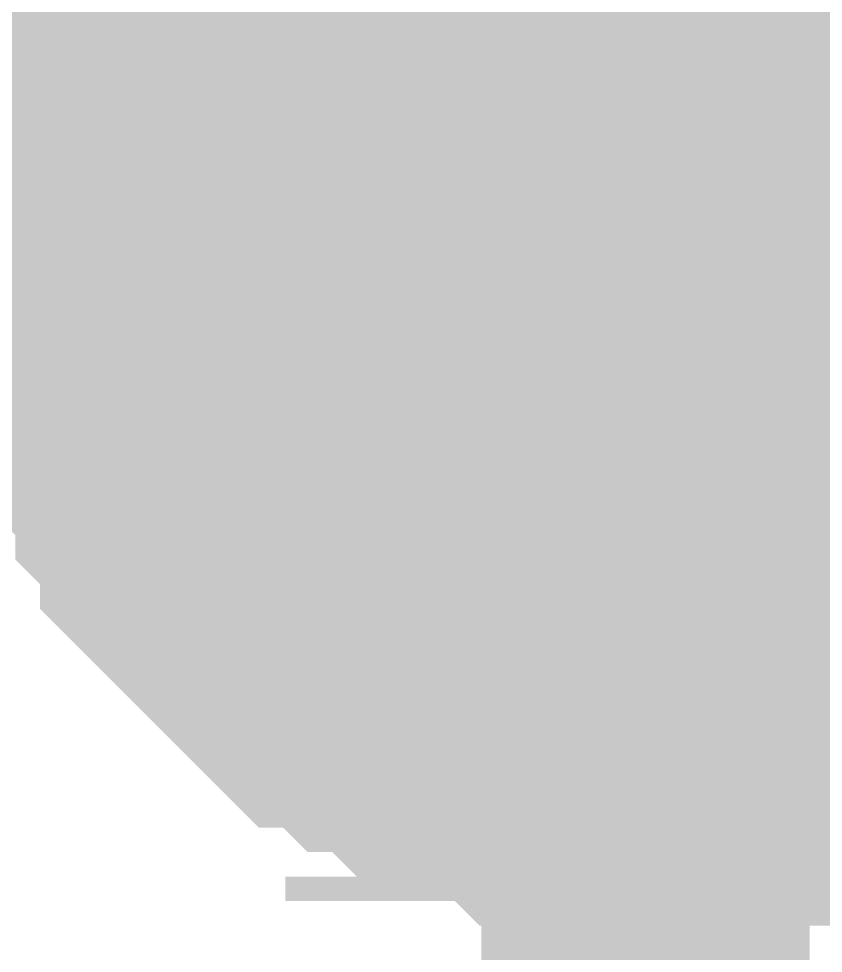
# Model space of a CAD drawing. Header units: inches. Extents: x 0 to 594, y 0 to 420.
# Drawn here: x 469.431 to 470.166, y 201.807 to 202.66 of the extents above; entities that cross this region are included whole.
import ezdxf

# ---------------------------------------------------------------- set-up
doc = ezdxf.new("R2010")
doc.units = ezdxf.units.IN
doc.layers.add('Sheet', color=255, linetype='Continuous')

msp = doc.modelspace()

# ---------------------------------------------------------------- linework, layer by layer
at = {"layer": 'Sheet'}
msp.add_lwpolyline([(469.74602, 202.50001, 0.508, 0.508, 1), (470.25402, 202.50001, 0.508, 0.508, 1)], format="xyseb", close=True, dxfattribs=at)
for points in [[(469.51086, 202.4968, 0.29972, 0.29972, 0), (469.51086, 202.5192, 0.29972, 0.29972, 0), (469.51086, 202.5416, 0.29972, 0.29972, 0), (469.51086, 202.56399, 0.29972, 0.29972, 0), (469.51086, 202.58639, 0.29972, 0.29972, 0), (469.53326, 202.60879, 0.29972, 0.29972, 0), (469.53326, 202.63119, 0.29972, 0.29972, 0), (469.53326, 202.67598, 0.29972, 0.29972, 0), (469.55566, 202.69838, 0.29972, 0.29972, 0), (469.55566, 202.69838, 0.29972, 0.29972, 0), (469.57805, 202.72078, 0.29972, 0.29972, 0), (469.57805, 202.74317, 0.29972, 0.29972, 0), (469.60045, 202.76557, 0.29972, 0.29972, 0), (469.60045, 202.78797, 0.29972, 0.29972, 0), (469.62285, 202.81037, 0.29972, 0.29972, 0)], [(469.51086, 202.4968, 0.29972, 0.29972, 0), (469.51086, 202.5192, 0.29972, 0.29972, 0), (469.51086, 202.5416, 0.29972, 0.29972, 0), (469.51086, 202.56399, 0.29972, 0.29972, 0), (469.51086, 202.58639, 0.29972, 0.29972, 0), (469.53326, 202.60879, 0.29972, 0.29972, 0), (469.53326, 202.63119, 0.29972, 0.29972, 0), (469.53326, 202.67598, 0.29972, 0.29972, 0), (469.55566, 202.69838, 0.29972, 0.29972, 0), (469.55566, 202.69838, 0.29972, 0.29972, 0), (469.57805, 202.72078, 0.29972, 0.29972, 0), (469.57805, 202.74317, 0.29972, 0.29972, 0), (469.60045, 202.76557, 0.29972, 0.29972, 0), (469.60045, 202.78797, 0.29972, 0.29972, 0), (469.62285, 202.81037, 0.29972, 0.29972, 0)], [(469.51086, 202.4968, 0.29972, 0.29972, 0), (469.51086, 202.5192, 0.29972, 0.29972, 0), (469.51086, 202.5416, 0.29972, 0.29972, 0), (469.51086, 202.56399, 0.29972, 0.29972, 0), (469.51086, 202.58639, 0.29972, 0.29972, 0), (469.53326, 202.60879, 0.29972, 0.29972, 0), (469.53326, 202.63119, 0.29972, 0.29972, 0), (469.53326, 202.67598, 0.29972, 0.29972, 0), (469.55566, 202.69838, 0.29972, 0.29972, 0), (469.55566, 202.69838, 0.29972, 0.29972, 0), (469.57805, 202.72078, 0.29972, 0.29972, 0), (469.57805, 202.74317, 0.29972, 0.29972, 0), (469.60045, 202.76557, 0.29972, 0.29972, 0), (469.60045, 202.78797, 0.29972, 0.29972, 0), (469.62285, 202.81037, 0.29972, 0.29972, 0)], [(469.51086, 202.4968, 0.29972, 0.29972, 0), (469.51086, 202.5192, 0.29972, 0.29972, 0), (469.51086, 202.5416, 0.29972, 0.29972, 0), (469.51086, 202.56399, 0.29972, 0.29972, 0), (469.51086, 202.58639, 0.29972, 0.29972, 0), (469.53326, 202.60879, 0.29972, 0.29972, 0), (469.53326, 202.63119, 0.29972, 0.29972, 0), (469.53326, 202.67598, 0.29972, 0.29972, 0), (469.55566, 202.69838, 0.29972, 0.29972, 0), (469.55566, 202.69838, 0.29972, 0.29972, 0), (469.57805, 202.72078, 0.29972, 0.29972, 0), (469.57805, 202.74317, 0.29972, 0.29972, 0), (469.60045, 202.76557, 0.29972, 0.29972, 0), (469.60045, 202.78797, 0.29972, 0.29972, 0), (469.62285, 202.81037, 0.29972, 0.29972, 0)], [(469.51086, 202.4968, 0.29972, 0.29972, 0), (469.51086, 202.5192, 0.29972, 0.29972, 0), (469.51086, 202.5416, 0.29972, 0.29972, 0), (469.51086, 202.56399, 0.29972, 0.29972, 0), (469.51086, 202.58639, 0.29972, 0.29972, 0), (469.53326, 202.60879, 0.29972, 0.29972, 0), (469.53326, 202.63119, 0.29972, 0.29972, 0), (469.53326, 202.67598, 0.29972, 0.29972, 0), (469.55566, 202.69838, 0.29972, 0.29972, 0), (469.55566, 202.69838, 0.29972, 0.29972, 0), (469.57805, 202.72078, 0.29972, 0.29972, 0), (469.57805, 202.74317, 0.29972, 0.29972, 0), (469.60045, 202.76557, 0.29972, 0.29972, 0), (469.60045, 202.78797, 0.29972, 0.29972, 0), (469.62285, 202.81037, 0.29972, 0.29972, 0)], [(469.51086, 202.4968, 0.09906, 0.09906, 0), (469.51086, 202.5192, 0.09906, 0.09906, 0), (469.51086, 202.5416, 0.09906, 0.09906, 0), (469.51086, 202.56399, 0.09906, 0.09906, 0), (469.51086, 202.58639, 0.09906, 0.09906, 0), (469.53326, 202.60879, 0.09906, 0.09906, 0), (469.53326, 202.63119, 0.09906, 0.09906, 0), (469.53326, 202.67598, 0.09906, 0.09906, 0), (469.55566, 202.69838, 0.09906, 0.09906, 0), (469.55566, 202.69838, 0.09906, 0.09906, 0), (469.57805, 202.72078, 0.09906, 0.09906, 0)], [(469.51086, 202.4968, 0.09906, 0.09906, 0), (469.51086, 202.5192, 0.09906, 0.09906, 0), (469.51086, 202.5416, 0.09906, 0.09906, 0), (469.51086, 202.56399, 0.09906, 0.09906, 0), (469.51086, 202.58639, 0.09906, 0.09906, 0), (469.53326, 202.60879, 0.09906, 0.09906, 0), (469.53326, 202.63119, 0.09906, 0.09906, 0), (469.53326, 202.67598, 0.09906, 0.09906, 0), (469.55566, 202.69838, 0.09906, 0.09906, 0), (469.55566, 202.69838, 0.09906, 0.09906, 0), (469.57805, 202.72078, 0.09906, 0.09906, 0)], [(469.51086, 202.4968, 0.09906, 0.09906, 0), (469.51086, 202.5192, 0.09906, 0.09906, 0), (469.51086, 202.5416, 0.09906, 0.09906, 0), (469.51086, 202.56399, 0.09906, 0.09906, 0), (469.51086, 202.58639, 0.09906, 0.09906, 0), (469.53326, 202.60879, 0.09906, 0.09906, 0), (469.53326, 202.63119, 0.09906, 0.09906, 0), (469.53326, 202.67598, 0.09906, 0.09906, 0), (469.55566, 202.69838, 0.09906, 0.09906, 0), (469.55566, 202.69838, 0.09906, 0.09906, 0), (469.57805, 202.72078, 0.09906, 0.09906, 0)], [(469.51086, 202.4968, 0.09906, 0.09906, 0), (469.51086, 202.5192, 0.09906, 0.09906, 0), (469.51086, 202.5416, 0.09906, 0.09906, 0), (469.51086, 202.56399, 0.09906, 0.09906, 0), (469.51086, 202.58639, 0.09906, 0.09906, 0), (469.53326, 202.60879, 0.09906, 0.09906, 0), (469.53326, 202.63119, 0.09906, 0.09906, 0), (469.53326, 202.67598, 0.09906, 0.09906, 0), (469.55566, 202.69838, 0.09906, 0.09906, 0), (469.55566, 202.69838, 0.09906, 0.09906, 0), (469.57805, 202.72078, 0.09906, 0.09906, 0)], [(469.51086, 202.4968, 0.09906, 0.09906, 0), (469.51086, 202.5192, 0.09906, 0.09906, 0), (469.51086, 202.5416, 0.09906, 0.09906, 0), (469.51086, 202.56399, 0.09906, 0.09906, 0), (469.51086, 202.58639, 0.09906, 0.09906, 0), (469.53326, 202.60879, 0.09906, 0.09906, 0), (469.53326, 202.63119, 0.09906, 0.09906, 0), (469.53326, 202.67598, 0.09906, 0.09906, 0), (469.55566, 202.69838, 0.09906, 0.09906, 0), (469.55566, 202.69838, 0.09906, 0.09906, 0), (469.57805, 202.72078, 0.09906, 0.09906, 0)], [(465.00882, 202.4968, 0.29972, 0.29972, 0), (470.00362, 202.4968, 0.29972, 0.29972, 0), (482.50181, 202.4968, 0.29972, 0.29972, 0), (490.0052, 202.4968, 0.29972, 0.29972, 0)], [(470.00362, 201.98166, 0.29972, 0.29972, 0), (469.98122, 201.98166, 0.29972, 0.29972, 0), (469.95882, 201.98166, 0.29972, 0.29972, 0), (469.93643, 201.98166, 0.29972, 0.29972, 0), (469.91403, 201.98166, 0.29972, 0.29972, 0), (469.89163, 202.00405, 0.29972, 0.29972, 0), (469.86923, 202.00405, 0.29972, 0.29972, 0), (469.82443, 202.00405, 0.29972, 0.29972, 0), (469.82443, 202.02645, 0.29972, 0.29972, 0), (469.80204, 202.02645, 0.29972, 0.29972, 0), (469.77964, 202.04885, 0.29972, 0.29972, 0), (469.75724, 202.04885, 0.29972, 0.29972, 0), (469.73484, 202.07125, 0.29972, 0.29972, 0), (469.71244, 202.07125, 0.29972, 0.29972, 0), (469.69005, 202.09364, 0.29972, 0.29972, 0), (469.66765, 202.11604, 0.29972, 0.29972, 0), (469.64525, 202.13844, 0.29972, 0.29972, 0), (469.64525, 202.13844, 0.29972, 0.29972, 0), (469.62285, 202.16084, 0.29972, 0.29972, 0), (469.60045, 202.18323, 0.29972, 0.29972, 0), (469.60045, 202.20563, 0.29972, 0.29972, 0), (469.57805, 202.22803, 0.29972, 0.29972, 0), (469.57805, 202.25043, 0.29972, 0.29972, 0), (469.55566, 202.27282, 0.29972, 0.29972, 0), (469.55566, 202.29522, 0.29972, 0.29972, 0), (469.53326, 202.31762, 0.29972, 0.29972, 0), (469.53326, 202.34002, 0.29972, 0.29972, 0), (469.53326, 202.36242, 0.29972, 0.29972, 0), (469.51086, 202.38481, 0.29972, 0.29972, 0), (469.51086, 202.40721, 0.29972, 0.29972, 0), (469.51086, 202.45201, 0.29972, 0.29972, 0), (469.51086, 202.4744, 0.29972, 0.29972, 0), (469.51086, 202.4968, 0.29972, 0.29972, 0)], [(469.51086, 202.4968, 0.29972, 0.29972, 0), (469.51086, 202.4968, 0.29972, 0.29972, 0)], [(470.00362, 201.98166, 0.29972, 0.29972, 0), (469.98122, 201.98166, 0.29972, 0.29972, 0), (469.95882, 201.98166, 0.29972, 0.29972, 0), (469.93643, 201.98166, 0.29972, 0.29972, 0), (469.91403, 201.98166, 0.29972, 0.29972, 0), (469.89163, 202.00405, 0.29972, 0.29972, 0), (469.86923, 202.00405, 0.29972, 0.29972, 0), (469.82443, 202.00405, 0.29972, 0.29972, 0), (469.82443, 202.02645, 0.29972, 0.29972, 0), (469.80204, 202.02645, 0.29972, 0.29972, 0), (469.77964, 202.04885, 0.29972, 0.29972, 0), (469.75724, 202.04885, 0.29972, 0.29972, 0), (469.73484, 202.07125, 0.29972, 0.29972, 0), (469.71244, 202.07125, 0.29972, 0.29972, 0), (469.69005, 202.09364, 0.29972, 0.29972, 0), (469.66765, 202.11604, 0.29972, 0.29972, 0), (469.64525, 202.13844, 0.29972, 0.29972, 0), (469.64525, 202.13844, 0.29972, 0.29972, 0), (469.62285, 202.16084, 0.29972, 0.29972, 0), (469.60045, 202.18323, 0.29972, 0.29972, 0), (469.60045, 202.20563, 0.29972, 0.29972, 0), (469.57805, 202.22803, 0.29972, 0.29972, 0), (469.57805, 202.25043, 0.29972, 0.29972, 0), (469.55566, 202.27282, 0.29972, 0.29972, 0), (469.55566, 202.29522, 0.29972, 0.29972, 0), (469.53326, 202.31762, 0.29972, 0.29972, 0), (469.53326, 202.34002, 0.29972, 0.29972, 0), (469.53326, 202.36242, 0.29972, 0.29972, 0), (469.51086, 202.38481, 0.29972, 0.29972, 0), (469.51086, 202.40721, 0.29972, 0.29972, 0), (469.51086, 202.45201, 0.29972, 0.29972, 0), (469.51086, 202.4744, 0.29972, 0.29972, 0), (469.51086, 202.4968, 0.29972, 0.29972, 0)], [(469.51086, 202.4968, 0.29972, 0.29972, 0), (469.51086, 202.4968, 0.29972, 0.29972, 0)], [(470.00362, 201.98166, 0.29972, 0.29972, 0), (469.98122, 201.98166, 0.29972, 0.29972, 0), (469.95882, 201.98166, 0.29972, 0.29972, 0), (469.93643, 201.98166, 0.29972, 0.29972, 0), (469.91403, 201.98166, 0.29972, 0.29972, 0), (469.89163, 202.00405, 0.29972, 0.29972, 0), (469.86923, 202.00405, 0.29972, 0.29972, 0), (469.82443, 202.00405, 0.29972, 0.29972, 0), (469.82443, 202.02645, 0.29972, 0.29972, 0), (469.80204, 202.02645, 0.29972, 0.29972, 0), (469.77964, 202.04885, 0.29972, 0.29972, 0), (469.75724, 202.04885, 0.29972, 0.29972, 0), (469.73484, 202.07125, 0.29972, 0.29972, 0), (469.71244, 202.07125, 0.29972, 0.29972, 0), (469.69005, 202.09364, 0.29972, 0.29972, 0), (469.66765, 202.11604, 0.29972, 0.29972, 0), (469.64525, 202.13844, 0.29972, 0.29972, 0), (469.64525, 202.13844, 0.29972, 0.29972, 0), (469.62285, 202.16084, 0.29972, 0.29972, 0), (469.60045, 202.18323, 0.29972, 0.29972, 0), (469.60045, 202.20563, 0.29972, 0.29972, 0), (469.57805, 202.22803, 0.29972, 0.29972, 0), (469.57805, 202.25043, 0.29972, 0.29972, 0), (469.55566, 202.27282, 0.29972, 0.29972, 0), (469.55566, 202.29522, 0.29972, 0.29972, 0), (469.53326, 202.31762, 0.29972, 0.29972, 0), (469.53326, 202.34002, 0.29972, 0.29972, 0), (469.53326, 202.36242, 0.29972, 0.29972, 0), (469.51086, 202.38481, 0.29972, 0.29972, 0), (469.51086, 202.40721, 0.29972, 0.29972, 0), (469.51086, 202.45201, 0.29972, 0.29972, 0), (469.51086, 202.4744, 0.29972, 0.29972, 0), (469.51086, 202.4968, 0.29972, 0.29972, 0)], [(469.51086, 202.4968, 0.29972, 0.29972, 0), (469.51086, 202.4968, 0.29972, 0.29972, 0)], [(470.00362, 201.98166, 0.29972, 0.29972, 0), (469.98122, 201.98166, 0.29972, 0.29972, 0), (469.95882, 201.98166, 0.29972, 0.29972, 0), (469.93643, 201.98166, 0.29972, 0.29972, 0), (469.91403, 201.98166, 0.29972, 0.29972, 0), (469.89163, 202.00405, 0.29972, 0.29972, 0), (469.86923, 202.00405, 0.29972, 0.29972, 0), (469.82443, 202.00405, 0.29972, 0.29972, 0), (469.82443, 202.02645, 0.29972, 0.29972, 0), (469.80204, 202.02645, 0.29972, 0.29972, 0), (469.77964, 202.04885, 0.29972, 0.29972, 0), (469.75724, 202.04885, 0.29972, 0.29972, 0), (469.73484, 202.07125, 0.29972, 0.29972, 0), (469.71244, 202.07125, 0.29972, 0.29972, 0), (469.69005, 202.09364, 0.29972, 0.29972, 0), (469.66765, 202.11604, 0.29972, 0.29972, 0), (469.64525, 202.13844, 0.29972, 0.29972, 0), (469.64525, 202.13844, 0.29972, 0.29972, 0), (469.62285, 202.16084, 0.29972, 0.29972, 0), (469.60045, 202.18323, 0.29972, 0.29972, 0), (469.60045, 202.20563, 0.29972, 0.29972, 0), (469.57805, 202.22803, 0.29972, 0.29972, 0), (469.57805, 202.25043, 0.29972, 0.29972, 0), (469.55566, 202.27282, 0.29972, 0.29972, 0), (469.55566, 202.29522, 0.29972, 0.29972, 0), (469.53326, 202.31762, 0.29972, 0.29972, 0), (469.53326, 202.34002, 0.29972, 0.29972, 0), (469.53326, 202.36242, 0.29972, 0.29972, 0), (469.51086, 202.38481, 0.29972, 0.29972, 0), (469.51086, 202.40721, 0.29972, 0.29972, 0), (469.51086, 202.45201, 0.29972, 0.29972, 0), (469.51086, 202.4744, 0.29972, 0.29972, 0), (469.51086, 202.4968, 0.29972, 0.29972, 0)], [(469.51086, 202.4968, 0.29972, 0.29972, 0), (469.51086, 202.4968, 0.29972, 0.29972, 0)], [(470.00362, 201.98166, 0.29972, 0.29972, 0), (469.98122, 201.98166, 0.29972, 0.29972, 0), (469.95882, 201.98166, 0.29972, 0.29972, 0), (469.93643, 201.98166, 0.29972, 0.29972, 0), (469.91403, 201.98166, 0.29972, 0.29972, 0), (469.89163, 202.00405, 0.29972, 0.29972, 0), (469.86923, 202.00405, 0.29972, 0.29972, 0), (469.82443, 202.00405, 0.29972, 0.29972, 0), (469.82443, 202.02645, 0.29972, 0.29972, 0), (469.80204, 202.02645, 0.29972, 0.29972, 0), (469.77964, 202.04885, 0.29972, 0.29972, 0), (469.75724, 202.04885, 0.29972, 0.29972, 0), (469.73484, 202.07125, 0.29972, 0.29972, 0), (469.71244, 202.07125, 0.29972, 0.29972, 0), (469.69005, 202.09364, 0.29972, 0.29972, 0), (469.66765, 202.11604, 0.29972, 0.29972, 0), (469.64525, 202.13844, 0.29972, 0.29972, 0), (469.64525, 202.13844, 0.29972, 0.29972, 0), (469.62285, 202.16084, 0.29972, 0.29972, 0), (469.60045, 202.18323, 0.29972, 0.29972, 0), (469.60045, 202.20563, 0.29972, 0.29972, 0), (469.57805, 202.22803, 0.29972, 0.29972, 0), (469.57805, 202.25043, 0.29972, 0.29972, 0), (469.55566, 202.27282, 0.29972, 0.29972, 0), (469.55566, 202.29522, 0.29972, 0.29972, 0), (469.53326, 202.31762, 0.29972, 0.29972, 0), (469.53326, 202.34002, 0.29972, 0.29972, 0), (469.53326, 202.36242, 0.29972, 0.29972, 0), (469.51086, 202.38481, 0.29972, 0.29972, 0), (469.51086, 202.40721, 0.29972, 0.29972, 0), (469.51086, 202.45201, 0.29972, 0.29972, 0), (469.51086, 202.4744, 0.29972, 0.29972, 0), (469.51086, 202.4968, 0.29972, 0.29972, 0)], [(469.51086, 202.4968, 0.29972, 0.29972, 0), (469.51086, 202.4968, 0.29972, 0.29972, 0)], [(470.00362, 198.39804, 0.29972, 0.29972, 0), (470.00362, 202.4968, 0.29972, 0.29972, 0)], [(470.00362, 201.98166, 0.09906, 0.09906, 0), (469.98122, 201.98166, 0.09906, 0.09906, 0), (469.95882, 201.98166, 0.09906, 0.09906, 0), (469.93643, 201.98166, 0.09906, 0.09906, 0), (469.91403, 201.98166, 0.09906, 0.09906, 0), (469.89163, 202.00405, 0.09906, 0.09906, 0), (469.86923, 202.00405, 0.09906, 0.09906, 0), (469.82443, 202.00405, 0.09906, 0.09906, 0), (469.82443, 202.02645, 0.09906, 0.09906, 0), (469.80204, 202.02645, 0.09906, 0.09906, 0), (469.77964, 202.04885, 0.09906, 0.09906, 0), (469.75724, 202.04885, 0.09906, 0.09906, 0), (469.73484, 202.07125, 0.09906, 0.09906, 0), (469.71244, 202.07125, 0.09906, 0.09906, 0), (469.69005, 202.09364, 0.09906, 0.09906, 0), (469.66765, 202.11604, 0.09906, 0.09906, 0), (469.64525, 202.13844, 0.09906, 0.09906, 0), (469.64525, 202.13844, 0.09906, 0.09906, 0), (469.62285, 202.16084, 0.09906, 0.09906, 0), (469.60045, 202.18323, 0.09906, 0.09906, 0), (469.60045, 202.20563, 0.09906, 0.09906, 0), (469.57805, 202.22803, 0.09906, 0.09906, 0), (469.57805, 202.25043, 0.09906, 0.09906, 0), (469.55566, 202.27282, 0.09906, 0.09906, 0), (469.55566, 202.29522, 0.09906, 0.09906, 0), (469.53326, 202.31762, 0.09906, 0.09906, 0), (469.53326, 202.34002, 0.09906, 0.09906, 0), (469.53326, 202.36242, 0.09906, 0.09906, 0), (469.51086, 202.38481, 0.09906, 0.09906, 0), (469.51086, 202.40721, 0.09906, 0.09906, 0), (469.51086, 202.45201, 0.09906, 0.09906, 0), (469.51086, 202.4744, 0.09906, 0.09906, 0), (469.51086, 202.4968, 0.09906, 0.09906, 0)], [(469.51086, 202.4968, 0.09906, 0.09906, 0), (469.51086, 202.4968, 0.09906, 0.09906, 0)], [(470.00362, 201.98166, 0.09906, 0.09906, 0), (469.98122, 201.98166, 0.09906, 0.09906, 0), (469.95882, 201.98166, 0.09906, 0.09906, 0), (469.93643, 201.98166, 0.09906, 0.09906, 0), (469.91403, 201.98166, 0.09906, 0.09906, 0), (469.89163, 202.00405, 0.09906, 0.09906, 0), (469.86923, 202.00405, 0.09906, 0.09906, 0), (469.82443, 202.00405, 0.09906, 0.09906, 0), (469.82443, 202.02645, 0.09906, 0.09906, 0), (469.80204, 202.02645, 0.09906, 0.09906, 0), (469.77964, 202.04885, 0.09906, 0.09906, 0), (469.75724, 202.04885, 0.09906, 0.09906, 0), (469.73484, 202.07125, 0.09906, 0.09906, 0), (469.71244, 202.07125, 0.09906, 0.09906, 0), (469.69005, 202.09364, 0.09906, 0.09906, 0), (469.66765, 202.11604, 0.09906, 0.09906, 0), (469.64525, 202.13844, 0.09906, 0.09906, 0), (469.64525, 202.13844, 0.09906, 0.09906, 0), (469.62285, 202.16084, 0.09906, 0.09906, 0), (469.60045, 202.18323, 0.09906, 0.09906, 0), (469.60045, 202.20563, 0.09906, 0.09906, 0), (469.57805, 202.22803, 0.09906, 0.09906, 0), (469.57805, 202.25043, 0.09906, 0.09906, 0), (469.55566, 202.27282, 0.09906, 0.09906, 0), (469.55566, 202.29522, 0.09906, 0.09906, 0), (469.53326, 202.31762, 0.09906, 0.09906, 0), (469.53326, 202.34002, 0.09906, 0.09906, 0), (469.53326, 202.36242, 0.09906, 0.09906, 0), (469.51086, 202.38481, 0.09906, 0.09906, 0), (469.51086, 202.40721, 0.09906, 0.09906, 0), (469.51086, 202.45201, 0.09906, 0.09906, 0), (469.51086, 202.4744, 0.09906, 0.09906, 0), (469.51086, 202.4968, 0.09906, 0.09906, 0)], [(469.51086, 202.4968, 0.09906, 0.09906, 0), (469.51086, 202.4968, 0.09906, 0.09906, 0)], [(470.00362, 201.98166, 0.09906, 0.09906, 0), (469.98122, 201.98166, 0.09906, 0.09906, 0), (469.95882, 201.98166, 0.09906, 0.09906, 0), (469.93643, 201.98166, 0.09906, 0.09906, 0), (469.91403, 201.98166, 0.09906, 0.09906, 0), (469.89163, 202.00405, 0.09906, 0.09906, 0), (469.86923, 202.00405, 0.09906, 0.09906, 0), (469.82443, 202.00405, 0.09906, 0.09906, 0), (469.82443, 202.02645, 0.09906, 0.09906, 0), (469.80204, 202.02645, 0.09906, 0.09906, 0), (469.77964, 202.04885, 0.09906, 0.09906, 0), (469.75724, 202.04885, 0.09906, 0.09906, 0), (469.73484, 202.07125, 0.09906, 0.09906, 0), (469.71244, 202.07125, 0.09906, 0.09906, 0), (469.69005, 202.09364, 0.09906, 0.09906, 0), (469.66765, 202.11604, 0.09906, 0.09906, 0), (469.64525, 202.13844, 0.09906, 0.09906, 0), (469.64525, 202.13844, 0.09906, 0.09906, 0), (469.62285, 202.16084, 0.09906, 0.09906, 0), (469.60045, 202.18323, 0.09906, 0.09906, 0), (469.60045, 202.20563, 0.09906, 0.09906, 0), (469.57805, 202.22803, 0.09906, 0.09906, 0), (469.57805, 202.25043, 0.09906, 0.09906, 0), (469.55566, 202.27282, 0.09906, 0.09906, 0), (469.55566, 202.29522, 0.09906, 0.09906, 0), (469.53326, 202.31762, 0.09906, 0.09906, 0), (469.53326, 202.34002, 0.09906, 0.09906, 0), (469.53326, 202.36242, 0.09906, 0.09906, 0), (469.51086, 202.38481, 0.09906, 0.09906, 0), (469.51086, 202.40721, 0.09906, 0.09906, 0), (469.51086, 202.45201, 0.09906, 0.09906, 0), (469.51086, 202.4744, 0.09906, 0.09906, 0), (469.51086, 202.4968, 0.09906, 0.09906, 0)], [(469.51086, 202.4968, 0.09906, 0.09906, 0), (469.51086, 202.4968, 0.09906, 0.09906, 0)], [(470.00362, 201.98166, 0.09906, 0.09906, 0), (469.98122, 201.98166, 0.09906, 0.09906, 0), (469.95882, 201.98166, 0.09906, 0.09906, 0), (469.93643, 201.98166, 0.09906, 0.09906, 0), (469.91403, 201.98166, 0.09906, 0.09906, 0), (469.89163, 202.00405, 0.09906, 0.09906, 0), (469.86923, 202.00405, 0.09906, 0.09906, 0), (469.82443, 202.00405, 0.09906, 0.09906, 0), (469.82443, 202.02645, 0.09906, 0.09906, 0), (469.80204, 202.02645, 0.09906, 0.09906, 0), (469.77964, 202.04885, 0.09906, 0.09906, 0), (469.75724, 202.04885, 0.09906, 0.09906, 0), (469.73484, 202.07125, 0.09906, 0.09906, 0), (469.71244, 202.07125, 0.09906, 0.09906, 0), (469.69005, 202.09364, 0.09906, 0.09906, 0), (469.66765, 202.11604, 0.09906, 0.09906, 0), (469.64525, 202.13844, 0.09906, 0.09906, 0), (469.64525, 202.13844, 0.09906, 0.09906, 0), (469.62285, 202.16084, 0.09906, 0.09906, 0), (469.60045, 202.18323, 0.09906, 0.09906, 0), (469.60045, 202.20563, 0.09906, 0.09906, 0), (469.57805, 202.22803, 0.09906, 0.09906, 0), (469.57805, 202.25043, 0.09906, 0.09906, 0), (469.55566, 202.27282, 0.09906, 0.09906, 0), (469.55566, 202.29522, 0.09906, 0.09906, 0), (469.53326, 202.31762, 0.09906, 0.09906, 0), (469.53326, 202.34002, 0.09906, 0.09906, 0), (469.53326, 202.36242, 0.09906, 0.09906, 0), (469.51086, 202.38481, 0.09906, 0.09906, 0), (469.51086, 202.40721, 0.09906, 0.09906, 0), (469.51086, 202.45201, 0.09906, 0.09906, 0), (469.51086, 202.4744, 0.09906, 0.09906, 0), (469.51086, 202.4968, 0.09906, 0.09906, 0)], [(469.51086, 202.4968, 0.09906, 0.09906, 0), (469.51086, 202.4968, 0.09906, 0.09906, 0)], [(470.00362, 201.98166, 0.09906, 0.09906, 0), (469.98122, 201.98166, 0.09906, 0.09906, 0), (469.95882, 201.98166, 0.09906, 0.09906, 0), (469.93643, 201.98166, 0.09906, 0.09906, 0), (469.91403, 201.98166, 0.09906, 0.09906, 0), (469.89163, 202.00405, 0.09906, 0.09906, 0), (469.86923, 202.00405, 0.09906, 0.09906, 0), (469.82443, 202.00405, 0.09906, 0.09906, 0), (469.82443, 202.02645, 0.09906, 0.09906, 0), (469.80204, 202.02645, 0.09906, 0.09906, 0), (469.77964, 202.04885, 0.09906, 0.09906, 0), (469.75724, 202.04885, 0.09906, 0.09906, 0), (469.73484, 202.07125, 0.09906, 0.09906, 0), (469.71244, 202.07125, 0.09906, 0.09906, 0), (469.69005, 202.09364, 0.09906, 0.09906, 0), (469.66765, 202.11604, 0.09906, 0.09906, 0), (469.64525, 202.13844, 0.09906, 0.09906, 0), (469.64525, 202.13844, 0.09906, 0.09906, 0), (469.62285, 202.16084, 0.09906, 0.09906, 0), (469.60045, 202.18323, 0.09906, 0.09906, 0), (469.60045, 202.20563, 0.09906, 0.09906, 0), (469.57805, 202.22803, 0.09906, 0.09906, 0), (469.57805, 202.25043, 0.09906, 0.09906, 0), (469.55566, 202.27282, 0.09906, 0.09906, 0), (469.55566, 202.29522, 0.09906, 0.09906, 0), (469.53326, 202.31762, 0.09906, 0.09906, 0), (469.53326, 202.34002, 0.09906, 0.09906, 0), (469.53326, 202.36242, 0.09906, 0.09906, 0), (469.51086, 202.38481, 0.09906, 0.09906, 0), (469.51086, 202.40721, 0.09906, 0.09906, 0), (469.51086, 202.45201, 0.09906, 0.09906, 0), (469.51086, 202.4744, 0.09906, 0.09906, 0), (469.51086, 202.4968, 0.09906, 0.09906, 0)], [(469.51086, 202.4968, 0.09906, 0.09906, 0), (469.51086, 202.4968, 0.09906, 0.09906, 0)], [(470.3172, 202.07125, 0.29972, 0.29972, 0), (470.2948, 202.07125, 0.29972, 0.29972, 0), (470.2724, 202.04885, 0.29972, 0.29972, 0), (470.25, 202.04885, 0.29972, 0.29972, 0), (470.2276, 202.02645, 0.29972, 0.29972, 0), (470.2052, 202.02645, 0.29972, 0.29972, 0), (470.18281, 202.00405, 0.29972, 0.29972, 0), (470.16041, 202.00405, 0.29972, 0.29972, 0), (470.13801, 202.00405, 0.29972, 0.29972, 0), (470.11561, 201.98166, 0.29972, 0.29972, 0), (470.09321, 201.98166, 0.29972, 0.29972, 0), (470.04842, 201.98166, 0.29972, 0.29972, 0), (470.02602, 201.98166, 0.29972, 0.29972, 0), (470.00362, 201.98166, 0.29972, 0.29972, 0)], [(470.3172, 202.07125, 0.29972, 0.29972, 0), (470.2948, 202.07125, 0.29972, 0.29972, 0), (470.2724, 202.04885, 0.29972, 0.29972, 0), (470.25, 202.04885, 0.29972, 0.29972, 0), (470.2276, 202.02645, 0.29972, 0.29972, 0), (470.2052, 202.02645, 0.29972, 0.29972, 0), (470.18281, 202.00405, 0.29972, 0.29972, 0), (470.16041, 202.00405, 0.29972, 0.29972, 0), (470.13801, 202.00405, 0.29972, 0.29972, 0), (470.11561, 201.98166, 0.29972, 0.29972, 0), (470.09321, 201.98166, 0.29972, 0.29972, 0), (470.04842, 201.98166, 0.29972, 0.29972, 0), (470.02602, 201.98166, 0.29972, 0.29972, 0), (470.00362, 201.98166, 0.29972, 0.29972, 0)], [(470.3172, 202.07125, 0.29972, 0.29972, 0), (470.2948, 202.07125, 0.29972, 0.29972, 0), (470.2724, 202.04885, 0.29972, 0.29972, 0), (470.25, 202.04885, 0.29972, 0.29972, 0), (470.2276, 202.02645, 0.29972, 0.29972, 0), (470.2052, 202.02645, 0.29972, 0.29972, 0), (470.18281, 202.00405, 0.29972, 0.29972, 0), (470.16041, 202.00405, 0.29972, 0.29972, 0), (470.13801, 202.00405, 0.29972, 0.29972, 0), (470.11561, 201.98166, 0.29972, 0.29972, 0), (470.09321, 201.98166, 0.29972, 0.29972, 0), (470.04842, 201.98166, 0.29972, 0.29972, 0), (470.02602, 201.98166, 0.29972, 0.29972, 0), (470.00362, 201.98166, 0.29972, 0.29972, 0)], [(470.3172, 202.07125, 0.29972, 0.29972, 0), (470.2948, 202.07125, 0.29972, 0.29972, 0), (470.2724, 202.04885, 0.29972, 0.29972, 0), (470.25, 202.04885, 0.29972, 0.29972, 0), (470.2276, 202.02645, 0.29972, 0.29972, 0), (470.2052, 202.02645, 0.29972, 0.29972, 0), (470.18281, 202.00405, 0.29972, 0.29972, 0), (470.16041, 202.00405, 0.29972, 0.29972, 0), (470.13801, 202.00405, 0.29972, 0.29972, 0), (470.11561, 201.98166, 0.29972, 0.29972, 0), (470.09321, 201.98166, 0.29972, 0.29972, 0), (470.04842, 201.98166, 0.29972, 0.29972, 0), (470.02602, 201.98166, 0.29972, 0.29972, 0), (470.00362, 201.98166, 0.29972, 0.29972, 0)], [(470.3172, 202.07125, 0.29972, 0.29972, 0), (470.2948, 202.07125, 0.29972, 0.29972, 0), (470.2724, 202.04885, 0.29972, 0.29972, 0), (470.25, 202.04885, 0.29972, 0.29972, 0), (470.2276, 202.02645, 0.29972, 0.29972, 0), (470.2052, 202.02645, 0.29972, 0.29972, 0), (470.18281, 202.00405, 0.29972, 0.29972, 0), (470.16041, 202.00405, 0.29972, 0.29972, 0), (470.13801, 202.00405, 0.29972, 0.29972, 0), (470.11561, 201.98166, 0.29972, 0.29972, 0), (470.09321, 201.98166, 0.29972, 0.29972, 0), (470.04842, 201.98166, 0.29972, 0.29972, 0), (470.02602, 201.98166, 0.29972, 0.29972, 0), (470.00362, 201.98166, 0.29972, 0.29972, 0)], [(470.2276, 202.02645, 0.09906, 0.09906, 0), (470.2052, 202.02645, 0.09906, 0.09906, 0), (470.18281, 202.00405, 0.09906, 0.09906, 0), (470.16041, 202.00405, 0.09906, 0.09906, 0), (470.13801, 202.00405, 0.09906, 0.09906, 0), (470.11561, 201.98166, 0.09906, 0.09906, 0), (470.09321, 201.98166, 0.09906, 0.09906, 0), (470.04842, 201.98166, 0.09906, 0.09906, 0), (470.02602, 201.98166, 0.09906, 0.09906, 0), (470.00362, 201.98166, 0.09906, 0.09906, 0)], [(470.2276, 202.02645, 0.09906, 0.09906, 0), (470.2052, 202.02645, 0.09906, 0.09906, 0), (470.18281, 202.00405, 0.09906, 0.09906, 0), (470.16041, 202.00405, 0.09906, 0.09906, 0), (470.13801, 202.00405, 0.09906, 0.09906, 0), (470.11561, 201.98166, 0.09906, 0.09906, 0), (470.09321, 201.98166, 0.09906, 0.09906, 0), (470.04842, 201.98166, 0.09906, 0.09906, 0), (470.02602, 201.98166, 0.09906, 0.09906, 0), (470.00362, 201.98166, 0.09906, 0.09906, 0)], [(470.2276, 202.02645, 0.09906, 0.09906, 0), (470.2052, 202.02645, 0.09906, 0.09906, 0), (470.18281, 202.00405, 0.09906, 0.09906, 0), (470.16041, 202.00405, 0.09906, 0.09906, 0), (470.13801, 202.00405, 0.09906, 0.09906, 0), (470.11561, 201.98166, 0.09906, 0.09906, 0), (470.09321, 201.98166, 0.09906, 0.09906, 0), (470.04842, 201.98166, 0.09906, 0.09906, 0), (470.02602, 201.98166, 0.09906, 0.09906, 0), (470.00362, 201.98166, 0.09906, 0.09906, 0)], [(470.2276, 202.02645, 0.09906, 0.09906, 0), (470.2052, 202.02645, 0.09906, 0.09906, 0), (470.18281, 202.00405, 0.09906, 0.09906, 0), (470.16041, 202.00405, 0.09906, 0.09906, 0), (470.13801, 202.00405, 0.09906, 0.09906, 0), (470.11561, 201.98166, 0.09906, 0.09906, 0), (470.09321, 201.98166, 0.09906, 0.09906, 0), (470.04842, 201.98166, 0.09906, 0.09906, 0), (470.02602, 201.98166, 0.09906, 0.09906, 0), (470.00362, 201.98166, 0.09906, 0.09906, 0)], [(470.2276, 202.02645, 0.09906, 0.09906, 0), (470.2052, 202.02645, 0.09906, 0.09906, 0), (470.18281, 202.00405, 0.09906, 0.09906, 0), (470.16041, 202.00405, 0.09906, 0.09906, 0), (470.13801, 202.00405, 0.09906, 0.09906, 0), (470.11561, 201.98166, 0.09906, 0.09906, 0), (470.09321, 201.98166, 0.09906, 0.09906, 0), (470.04842, 201.98166, 0.09906, 0.09906, 0), (470.02602, 201.98166, 0.09906, 0.09906, 0), (470.00362, 201.98166, 0.09906, 0.09906, 0)]]:
    msp.add_lwpolyline(points, format="xyseb", dxfattribs=at)

doc.saveas('drawing.dxf')
